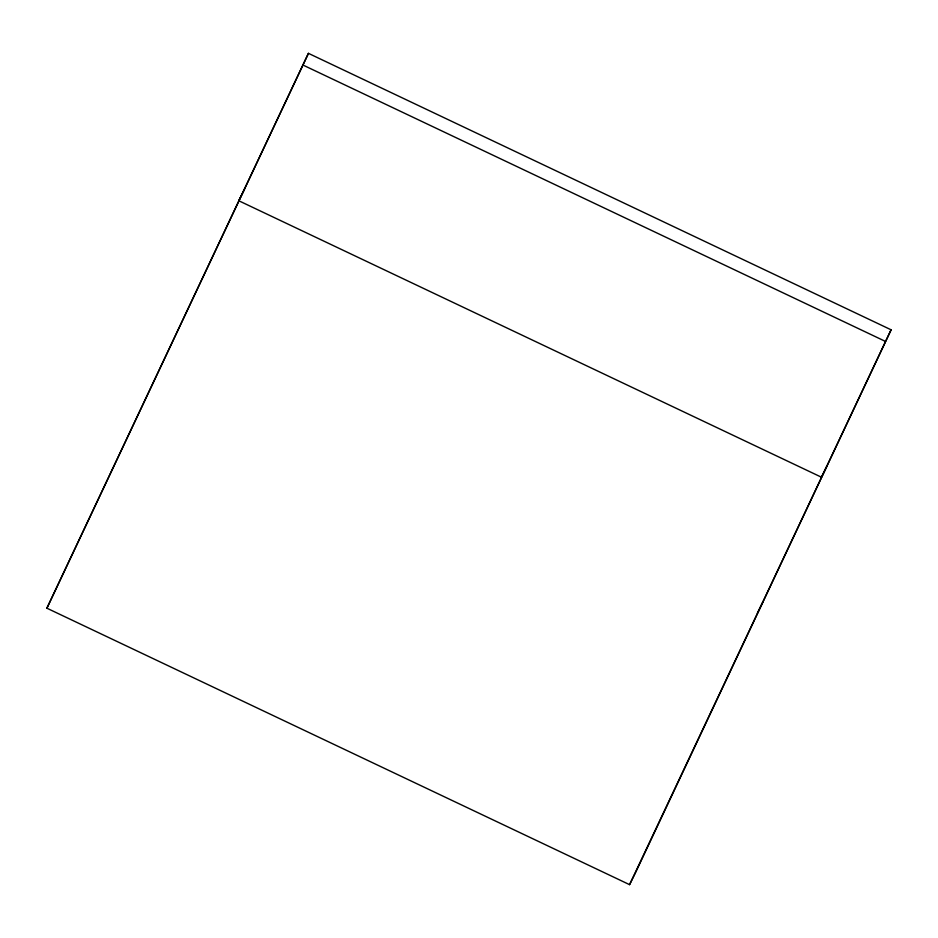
<?xml version="1.0" encoding="UTF-8"?>
<svg xmlns="http://www.w3.org/2000/svg" width="938" height="938" viewBox="0 0 938 938"><rect width="100%" height="100%" fill="white"/><g stroke="black" fill="none" stroke-linecap="round" stroke-linejoin="round"><path stroke-width="1.41" d="M46.9 608.199L308.438 53.349L891.1 329.801L635.319 873.09L629.562 884.651L46.9 608.199L308.438 53.349M629.562 884.651L891.1 329.801M244.501 189.171L238.733 200.732L821.395 477.184L827.152 465.623M757.447 613.006L763.204 601.446M302.681 64.91L885.343 341.362"/></g></svg>
